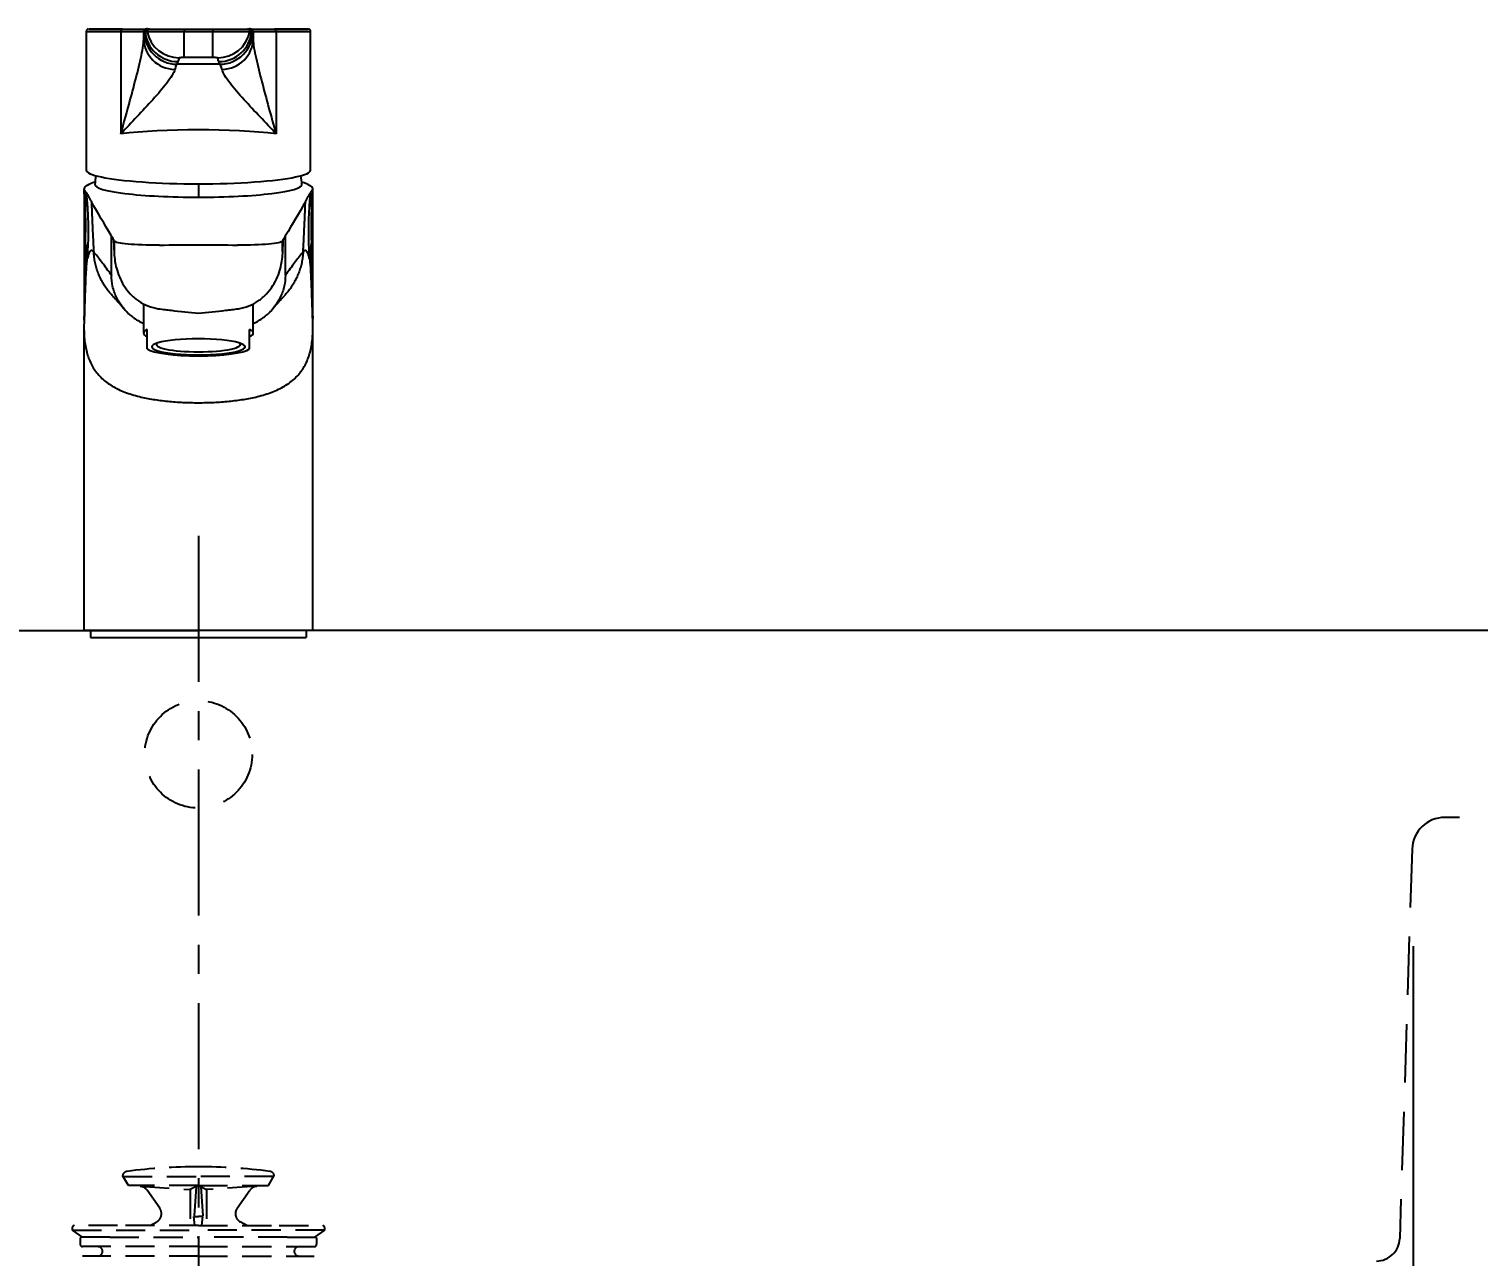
# Model space of a CAD drawing. Extents: x 0 to 3651, y -181 to 2100.
# Drawn here: x 685.4 to 995.7, y 680.2 to 942.9 of the extents above; entities that cross this region are included whole.
import ezdxf

# ---------------------------------------------------------------- set-up
doc = ezdxf.new("R2010")
doc.units = 0
doc.header["$LTSCALE"] = 25
doc.header["$MEASUREMENT"] = 0
doc.linetypes.add('CENTER', pattern=[2, 1.25, -0.25, 0.25, -0.25])
doc.linetypes.add('HIDDEN', pattern=[0.375, 0.25, -0.125])
doc.layers.get('0').update_dxf_attribs({"linetype": 'CONTINUOUS'})
doc.layers.get('DEFPOINTS').update_dxf_attribs({"linetype": 'CONTINUOUS'})
for name, color, linetype in [('1', 1, 'CONTINUOUS'), ('2', 2, 'CONTINUOUS'), ('3', 3, 'CONTINUOUS'), ('5', 5, 'CONTINUOUS')]:
    doc.layers.add(name, color=color, linetype=linetype)
doc.styles.get("Standard").update_dxf_attribs({"font": 'NanumGothic.ttf'})
doc.dimstyles.get("Standard").update_dxf_attribs({"dimtxt": 2.5, "dimasz": 2, "dimexe": 2, "dimexo": 1, "dimgap": 1.5, "dimtad": 1, "dimdec": 0, "dimlfac": 10, "dimrnd": 0.5, "dimzin": 0, "dimdsep": 46, "dimtxsty": 'Standard', "dimcen": 0, "dimclrt": 2, "dimadec": 0, "dimazin": 0, "dimtfac": 1, "dimtdec": 0, "dimtmove": 0, "dimatfit": 3, "dimfxl": 1, "dimtolj": 1, "dimtzin": 0, "dimarcsym": 0})

# ---------------------------------------------------------------- blocks, each defined once
blk = doc.blocks.new('*D10')
at = {"layer": '3', "color": 3, "lineweight": -2, "transparency": 16777216}
for p, q in [((461.62, 746.56), (461.62, 188.65)), ((981.62, 746.56), (981.62, 188.65)), ((477.62, 196.65), (965.62, 196.65))]:
    blk.add_line(p, q, dxfattribs=at)
at = {"layer": '3', "color": 3, "transparency": 16777216}
for points in [[(477.62, 199.31), (477.62, 193.98), (461.62, 196.65)], [(965.62, 199.31), (965.62, 193.98), (981.62, 196.65)]]:
    blk.add_solid(points, dxfattribs=at)
at = {"layer": 'DEFPOINTS', "color": 0, "transparency": 16777216}
for p in [(461.62, 754.56), (981.62, 754.56), (981.62, 196.65)]:
    blk.add_point(p, dxfattribs=at)
at = {"layer": '3', "color": 2, "transparency": 16777216, "insert": (721.62, 219.89), "char_height": 28, "attachment_point": 5}
blk.add_mtext('\\A1;520', dxfattribs=at)
blk = doc.blocks.new('*D18')
at = {"layer": '1', "color": 3, "lineweight": -2, "transparency": 16777216}
for p, q in [((1023.48, 814.11), (1206.97, 814.11)), ((1198.97, 798.11), (1198.97, 701.74)), ((1198.97, 580.11), (1198.97, 657.74)), ((903.27, 564.11), (1206.97, 564.11))]:
    blk.add_line(p, q, dxfattribs=at)
at = {"layer": '1', "color": 3, "transparency": 16777216}
for points in [[(1196.3, 798.11), (1201.63, 798.11), (1198.97, 814.11)], [(1196.3, 580.11), (1201.63, 580.11), (1198.97, 564.11)]]:
    blk.add_solid(points, dxfattribs=at)
at = {"layer": 'DEFPOINTS', "color": 0, "transparency": 16777216}
for p in [(1015.48, 814.11), (895.27, 564.11), (1198.97, 564.11)]:
    blk.add_point(p, dxfattribs=at)
at = {"layer": '1', "color": 2, "transparency": 16777216, "insert": (1198.97, 679.74), "char_height": 28, "attachment_point": 5}
blk.add_mtext('\\A1;250', dxfattribs=at)
blk = doc.blocks.new('*D19')
at = {"layer": '1', "color": 3, "lineweight": -2, "transparency": 16777216}
for p, q in [((1031.48, 814.11), (1274.85, 814.11)), ((1266.85, 798.11), (1266.85, 643.75)), ((1266.85, 520.11), (1266.85, 599.75)), ((754.39, 504.11), (1274.85, 504.11))]:
    blk.add_line(p, q, dxfattribs=at)
at = {"layer": '1', "color": 3, "transparency": 16777216}
for points in [[(1264.19, 798.11), (1269.52, 798.11), (1266.85, 814.11)], [(1264.19, 520.11), (1269.52, 520.11), (1266.85, 504.11)]]:
    blk.add_solid(points, dxfattribs=at)
at = {"layer": 'DEFPOINTS', "color": 0, "transparency": 16777216}
for p in [(1023.48, 814.11), (746.39, 504.11, 9.25), (1266.85, 504.11)]:
    blk.add_point(p, dxfattribs=at)
at = {"layer": '1', "color": 2, "transparency": 16777216, "insert": (1266.85, 621.75), "char_height": 28, "attachment_point": 5}
blk.add_mtext('\\A1;310', dxfattribs=at)

msp = doc.modelspace()

# ---------------------------------------------------------------- linework, layer by layer
at = {"ltscale": 0.5}
for p, q in [((746.12, 814.11), (697.12, 814.11)), ((698.55, 814.11), (698.55, 812.63)), ((744.69, 814.11), (698.55, 814.11)), ((744.69, 814.11), (744.69, 812.63))]:
    msp.add_line(p, q, dxfattribs=at)
at = {"color": 7, "linetype": 'HIDDEN'}
msp.add_line((704.13, 814.11), (704.13, 814.11), dxfattribs=at)
at = {"layer": '1', "color": 7, "linetype": 'Continuous'}
for p, q in [((697.62, 942.41), (697.62, 912.69)), ((705, 942.37), (705, 920.46)), ((709.91, 942.41), (709.91, 940.73)), ((710.02, 942.41), (709.91, 942.41)), ((710, 942.36), (710.02, 942.41)), ((710.41, 942.91), (710.52, 942.91)), ((718.53, 942.91), (718.53, 942.31)), ((718.53, 942.91), (724.71, 942.91)), ((718.53, 936.78), (718.53, 942.31)), ((724.71, 942.31), (718.53, 942.31)), ((724.71, 942.91), (724.71, 942.31)), ((724.71, 936.78), (724.71, 942.31)), ((732.71, 942.91), (732.82, 942.91)), ((733.21, 942.41), (733.23, 942.36)), ((733.32, 942.41), (733.21, 942.41)), ((733.32, 942.41), (733.32, 940.73)), ((738.24, 942.37), (738.24, 920.46)), ((745.62, 912.69), (745.62, 942.41)), ((717.21, 935.92), (717, 935.37)), ((724.71, 936.78), (718.53, 936.78)), ((726.23, 935.37), (726.02, 935.92)), ((721.62, 909.77), (721.62, 906.9)), ((709.87, 884.05), (709.87, 877.81)), ((733.37, 877.81), (733.37, 884.05)), ((710.67, 874.41), (710.67, 878.55)), ((732.57, 874.41), (732.57, 878.55)), ((712.62, 875.62), (712.62, 875.36)), ((730.62, 875.36), (730.62, 875.62)), ((698.55, 812.63), (744.69, 812.63))]:
    msp.add_line(p, q, dxfattribs=at)
at = {"layer": '1', "color": 1, "linetype": 'CENTER'}
msp.add_line((721.62, 834.36), (721.62, 658.86), dxfattribs=at)
at = {"layer": '1', "color": 7, "linetype": 'Continuous'}
for start, end in [(171.3783, 176.2682), (3.7318, 8.6217)]:
    msp.add_arc((721.62, 908.18), 22.2, start, end, dxfattribs=at)
for centre, major_axis, ratio, start_param, end_param in [((721.62, 942.91), (-23.5, 0), 0.000022, 5.477402, 7.374729), ((721.62, 942.41), (-24, 0), 0.002517, 6.283167, 7.088969), ((705.34, 942.41), (0, -0.5), 0.695239, 3.141562, 4.800401), ((693.91, 942.41), (-16, 0), 0.003831, 2.335809, 3.130132), ((693.91, 942.91), (-16.5, 0), 0.000022, 2.335809, 3.130132), ((710.41, 942.41), (0.001, -0.5), 0.999935, 3.139694, 4.711835), ((716.91, 940.74), (7, -0.19), 0.930294, 3.172608, 4.68701), ((717, 942.37), (6.54, -2.49), 0.999493, 3.506988, 5.07605), ((710.52, 942.41), (0.001, -0.5), 0.999935, 3.139694, 4.711835), ((717.02, 942.41), (-7.43, 0.17), 0.062803, 0.343078, 0.420223), ((710.73, 942.41), (0.001, -0.5), 0.999907, 3.14003, 4.789267), ((717.21, 942.92), (6.54, -2.49), 0.999493, 3.584134, 5.07605), ((717.02, 942.91), (-6.96, 0), 0.00065, 5.840394, 5.91754), ((711.11, 942.41), (0.001, -0.5), 0.999901, 3.140073, 4.916903), ((717.48, 943.74), (6.77, -1.78), 0.999527, 3.604908, 4.96927), ((725.76, 943.74), (-6.77, -1.78), 0.999527, 1.313915, 2.678277), ((726.02, 942.92), (-6.54, -2.49), 0.999493, 1.207135, 2.699051), ((726.23, 942.37), (-6.54, -2.49), 0.999493, 1.207135, 2.776197), ((726.32, 940.74), (-7, -0.19), 0.930294, 1.596175, 3.110577), ((732.12, 942.41), (0.001, 0.5), 0.999901, 4.507873, 6.284703), ((721.62, 942.91), (-23.5, 0), 0.000022, 2.038834, 3.947376), ((732.5, 942.41), (0.001, 0.5), 0.999907, 4.63551, 6.284747), ((726.22, 942.91), (-6.96, 0), 0.00065, 3.507238, 3.584383), ((732.71, 942.41), (0.001, 0.5), 0.999935, 4.712943, 6.285084), ((732.82, 942.41), (0.001, 0.5), 0.999935, 4.712943, 6.285084), ((749.32, 942.91), (-16.5, 0), 0.000022, 0.011461, 0.805783), ((726.22, 942.41), (-7.43, -0.17), 0.062803, 2.721369, 2.798515), ((749.32, 942.41), (-16, 0), 0.003831, 0.011461, 0.805783), ((737.89, 942.41), (0, -0.5), 0.695239, 1.482784, 3.141623), ((721.62, 942.41), (-24, 0), 0.002517, 2.335809, 3.141611), ((721.62, 934.18), (-40, 0), 0.030099, 4.596742, 4.828036), ((721.62, 918.18), (-24, 0), 0.131412, 3.947376, 5.477402), ((721.62, 912.69), (-24, 0), 0.121869, 0, 3.141593), ((721.62, 909.6), (-22.15, 0), 0.121869, 6.275282, 7.853982), ((721.62, 909.6), (22.15, 0), 0.121869, 4.712389, 6.291088), ((721.62, 877.81), (-11.75, 0), 0.173648, 5.912046, 6.654324), ((721.62, 877.81), (-11.75, 0), 0.173648, 2.770454, 3.512732), ((721.62, 874.86), (-10, 0), 0.173648, 4.712389, 7.853982), ((721.62, 875.36), (-9, 0), 0.173648, 6.076086, 7.853982), ((721.62, 874.86), (10, 0), 0.173648, 4.712389, 7.853982), ((721.62, 875.36), (9, 0), 0.173648, 4.712389, 6.490285), ((721.62, 874.86), (-11.25, 0), 0.173648, 0.231456, 1.570796), ((721.62, 874.86), (11.25, 0), 0.173648, 4.712389, 6.051729)]:
    msp.add_ellipse(centre, major_axis=major_axis, ratio=ratio, start_param=start_param, end_param=end_param, dxfattribs=at)
for points, knots in [([(697.97, 942.89), (697.94, 942.88), (697.88, 942.85), (697.76, 942.78), (697.66, 942.64), (697.61, 942.5), (697.62, 942.42), (697.62, 942.4)], [0, 0, 0, 0, 0.124593, 0.330708, 0.627587, 0.907043, 1, 1, 1, 1]), ([(705, 920.46), (706.09, 924.25), (707.12, 928.07), (708.5, 933.36), (708.93, 935.07), (709.63, 938.21), (709.89, 939.62), (709.91, 940.73)], [0, 0, 0, 0, 0.5, 0.5, 0.75, 0.75, 1, 1, 1, 1]), ([(710.62, 942.31), (710.55, 942.32), (710.48, 942.33), (710.35, 942.35), (710.29, 942.36), (710.23, 942.37)], [0, 0, 0, 0, 0.528779, 0.528779, 1, 1, 1, 1]), ([(718.53, 942.31), (716.45, 942.31), (714.42, 942.31), (711.52, 942.31), (710.65, 942.31), (710.62, 942.31)], [0, 0, 0, 0, 0.5, 0.5, 1, 1, 1, 1]), ([(710.73, 942.91), (710.79, 942.91), (710.85, 942.91), (710.98, 942.91), (711.05, 942.91), (711.11, 942.91)], [0, 0, 0, 0, 0.471221, 0.471221, 1, 1, 1, 1]), ([(711.11, 942.91), (711.14, 942.91), (711.95, 942.91), (714.67, 942.91), (716.58, 942.91), (718.53, 942.91)], [0, 0, 0, 0, 0.5, 0.5, 1, 1, 1, 1]), ([(724.71, 942.91), (726.66, 942.91), (728.56, 942.91), (731.28, 942.91), (732.09, 942.91), (732.12, 942.91)], [0, 0, 0, 0, 0.5, 0.5, 1, 1, 1, 1]), ([(732.61, 942.31), (732.58, 942.31), (731.72, 942.31), (728.82, 942.31), (726.78, 942.31), (724.71, 942.31)], [0, 0, 0, 0, 0.5, 0.5, 1, 1, 1, 1]), ([(732.12, 942.91), (732.18, 942.91), (732.24, 942.91), (732.37, 942.91), (732.43, 942.91), (732.5, 942.91)], [0, 0, 0, 0, 0.471221, 0.471221, 1, 1, 1, 1]), ([(733, 942.37), (732.93, 942.36), (732.86, 942.35), (732.73, 942.33), (732.67, 942.32), (732.61, 942.31)], [0, 0, 0, 0, 0.528779, 0.528779, 1, 1, 1, 1]), ([(733.32, 940.73), (733.34, 939.62), (733.6, 938.21), (734.3, 935.07), (734.74, 933.36), (736.11, 928.07), (737.14, 924.25), (738.24, 920.46)], [0, 0, 0, 0, 0.25, 0.25, 0.5, 0.5, 1, 1, 1, 1]), ([(745.61, 942.41), (745.61, 942.44), (745.61, 942.53), (745.56, 942.66), (745.47, 942.77), (745.38, 942.84), (745.31, 942.87), (745.26, 942.89), (745.25, 942.89)], [0, 0, 0, 0, 0.153365, 0.406483, 0.611954, 0.785582, 0.930364, 1, 1, 1, 1]), ([(717.48, 936.75), (717.44, 936.61), (717.4, 936.47), (717.31, 936.19), (717.26, 936.06), (717.21, 935.92)], [0, 0, 0, 0, 0.507283, 0.507283, 1, 1, 1, 1]), ([(718.53, 936.78), (718.51, 936.78), (718.5, 936.78), (718.37, 936.78), (718.26, 936.78), (718.05, 936.78), (717.95, 936.77), (717.78, 936.77), (717.7, 936.77), (717.58, 936.76), (717.53, 936.76), (717.49, 936.75), (717.48, 936.75), (717.48, 936.75)], [0, 0, 0, 0, 0.026091, 0.026091, 0.225145, 0.225145, 0.424804, 0.424804, 0.632121, 0.632121, 0.850642, 0.850642, 1, 1, 1, 1]), ([(725.76, 936.75), (725.76, 936.75), (725.74, 936.75), (725.66, 936.76), (725.59, 936.76), (725.43, 936.77), (725.34, 936.77), (725.12, 936.78), (725.01, 936.78), (724.83, 936.78), (724.77, 936.78), (724.71, 936.78)], [0, 0, 0, 0, 0.216994, 0.216994, 0.450628, 0.450628, 0.677029, 0.677029, 0.891233, 0.891233, 1, 1, 1, 1]), ([(726.02, 935.92), (725.97, 936.06), (725.92, 936.2), (725.83, 936.48), (725.79, 936.61), (725.76, 936.75)], [0, 0, 0, 0, 0.507283, 0.507283, 1, 1, 1, 1]), ([(716.56, 934.24), (716.37, 933.48), (715.72, 932.45), (713.99, 930.18), (712.94, 928.98), (709.64, 925.34), (707.21, 922.88), (705, 920.46)], [0, 0, 0, 0, 0.25, 0.25, 0.5, 0.5, 1, 1, 1, 1]), ([(738.24, 920.46), (736.02, 922.88), (733.6, 925.34), (730.29, 928.98), (729.24, 930.18), (727.52, 932.45), (726.86, 933.48), (726.68, 934.24)], [0, 0, 0, 0, 0.5, 0.5, 0.75, 0.75, 1, 1, 1, 1])]:
    msp.add_open_spline(points, degree=3, knots=knots, dxfattribs=at)
for points in [[(709.91, 940.73), (709.94, 941.73), (709.97, 942.28), (710, 942.36)], [(733.23, 942.36), (733.26, 942.28), (733.29, 941.73), (733.32, 940.73)], [(717, 935.37), (716.87, 935.31), (716.73, 934.93), (716.56, 934.24)], [(726.68, 934.24), (726.5, 934.93), (726.36, 935.31), (726.23, 935.37)]]:
    msp.add_open_spline(points, degree=3, dxfattribs=at)
at = {"layer": '2', "color": 7, "linetype": 'HIDDEN', "ltscale": 2}
for p, q in [((1010.28, 774.11), (988.41, 774.11)), ((981.41, 767.32), (978.76, 683.96))]:
    msp.add_line(p, q, dxfattribs=at)
msp.add_circle((721.62, 787.61), 11.5, dxfattribs=at)
for centre, radius, start, end in [((988.41, 767.11), 7, 90, 178.2816), ((973.76, 684.11), 5, 270, 358.2816)]:
    msp.add_arc(centre, radius, start, end, dxfattribs=at)
at = {"layer": '3', "color": 7}
for p in [(435.75, 814.11), (1007.48, 814.11)]:
    msp.add_line(p, (721.62, 814.11), dxfattribs=at)
at = {"layer": '3', "linetype": 'HIDDEN'}
for p, q in [((706.62, 695.3, 9.25), (705.39, 697.43, 9.25)), ((705.5, 697.23, 9.25), (721.62, 697.23, 9.25)), ((721.62, 695.3, 9.25), (706.62, 695.3, 9.25)), ((721.62, 695.3, 9.25), (719.87, 694.41, 9.25)), ((737.73, 697.23, 9.25), (721.62, 697.23, 9.25)), ((721.62, 695.3, 9.25), (723.37, 694.41, 9.25)), ((721.62, 695.3, 9.25), (736.62, 695.3, 9.25)), ((736.62, 695.3, 9.25), (737.85, 697.43, 9.25)), ((709.13, 695.12, 9.25), (719.87, 694.41, 9.25)), ((713.34, 690.42, 9.25), (710.62, 694.27, 9.25)), ((719.87, 694.41, 9.25), (719.87, 686.7, 9.25)), ((721.1, 695.04, 9.25), (720.67, 688.63, 9.25)), ((722.13, 695.04, 9.25), (722.57, 688.63, 9.25)), ((734.1, 695.12, 9.25), (723.37, 694.41, 9.25)), ((723.37, 694.41, 9.25), (723.37, 686.7, 9.25)), ((729.89, 690.42, 9.25), (732.61, 694.27, 9.25)), ((694.62, 686.3, 9.25), (694.62, 685.7, 9.25)), ((704.32, 686.7, 9.25), (695.02, 686.7, 9.25)), ((721.62, 686.7, 9.25), (704.32, 686.7, 9.25)), ((711.26, 686.7, 9.25), (712.71, 687.54, 9.25)), ((720.87, 686.7, 9.25), (720.67, 688.65, 9.25)), ((720.67, 688.65, 9.25), (721.62, 688.65, 9.25)), ((722.57, 688.65, 9.25), (721.62, 688.65, 9.25)), ((721.62, 686.7, 9.25), (738.92, 686.7, 9.25)), ((722.36, 686.7, 9.25), (722.57, 688.65, 9.25)), ((731.97, 686.7, 9.25), (730.53, 687.54, 9.25)), ((738.92, 686.7, 9.25), (748.22, 686.7, 9.25)), ((748.62, 686.3, 9.25), (748.62, 685.7, 9.25)), ((694.62, 685.7, 9.25), (696.76, 684.2, 9.25)), ((694.62, 685.7, 9.25), (721.62, 685.7, 9.25)), ((696.31, 684, 9.25), (696.31, 682.7, 9.25)), ((702.62, 684.2, 9.25), (696.51, 684.2, 9.25)), ((702.62, 684.2, 9.25), (721.62, 684.2, 9.25)), ((748.62, 685.7, 9.25), (721.62, 685.7, 9.25)), ((740.62, 684.2, 9.25), (721.62, 684.2, 9.25)), ((740.62, 684.2, 9.25), (746.72, 684.2, 9.25)), ((748.62, 685.7, 9.25), (746.47, 684.2, 9.25)), ((746.92, 684, 9.25), (746.92, 682.7, 9.25)), ((721.62, 682.2, 9.25), (696.81, 682.2, 9.25)), ((721.62, 680.2, 9.25), (696.81, 680.2, 9.25)), ((721.62, 682.2, 9.25), (746.42, 682.2, 9.25)), ((721.62, 680.2, 9.25), (746.42, 680.2, 9.25))]:
    msp.add_line(p, q, dxfattribs=at)
for centre, radius, start, end in [((721.62, 579.3, 9.25), 120, 90, 97.3204), ((721.62, 579.3, 9.25), 120, 82.6796, 90), ((706.47, 697.23, 9.25), 1.1, 97.3204, 169.4262), ((736.77, 697.23, 9.25), 1.1, 10.5738, 82.6796), ((708.99, 693.12, 9.25), 2, 35.2023, 86.2618), ((734.24, 693.12, 9.25), 2, 93.7382, 144.7977), ((711.71, 689.27, 9.25), 2, 300, 35.2023), ((731.53, 689.27, 9.25), 2, 144.7977, 240), ((695.02, 686.3, 9.25), 0.4, 90, 180), ((748.22, 686.3, 9.25), 0.4, 0, 90), ((696.51, 684, 9.25), 0.2, 90, 180), ((746.72, 684, 9.25), 0.2, 0, 90), ((696.81, 682.7, 9.25), 0.5, 180, 270), ((700.12, 681.2, 9.25), 1, 270, 90), ((743.12, 681.2, 9.25), 1, 90, 270), ((746.42, 682.7, 9.25), 0.5, 270, 0)]:
    msp.add_arc(centre, radius, start, end, dxfattribs=at)
at = {"layer": '5', "color": 7, "linetype": 'Continuous'}
for p, q in [((697.13, 907.58), (697.13, 881.43)), ((746.11, 881.43), (746.11, 907.58)), ((697.12, 878.96), (697.12, 814.11)), ((746.12, 814.11), (746.12, 878.96))]:
    msp.add_line(p, q, dxfattribs=at)
for centre, major_axis, ratio, start_param, end_param in [((721.62, 572.58), (-275.14, 605.09), 0.19969, 5.188366, 5.202485), ((721.62, 572.58), (-275.14, -605.09), 0.199691, 4.222292, 4.236411), ((727.54, 466.1), (-308.86, 729.11), 0.215241, 5.251623, 5.252138), ((721.86, 576.91), (-273.6, -599.9), 0.198909, 4.241, 4.241598)]:
    msp.add_ellipse(centre, major_axis=major_axis, ratio=ratio, start_param=start_param, end_param=end_param, dxfattribs=at)
for points, knots in [([(699.53, 910.15), (699.5, 910.14), (698.77, 909.9), (697.65, 909.42), (697.08, 908.88), (697.12, 908.55), (697.21, 908.41), (697.29, 908.32), (697.44, 908.11), (697.56, 907.93), (697.65, 907.8)], [0, 0, 0, 0, 0.00964, 0.277538, 0.544008, 0.678609, 0.71237, 0.746136, 0.813663, 1, 1, 1, 1]), ([(745.58, 907.8), (745.67, 907.93), (745.79, 908.11), (745.94, 908.32), (746.02, 908.41), (746.12, 908.55), (746.15, 908.88), (745.58, 909.42), (744.46, 909.9), (743.73, 910.14), (743.7, 910.15)], [0, 0, 0, 0, 0.186337, 0.253864, 0.28763, 0.321391, 0.455992, 0.722462, 0.99036, 1, 1, 1, 1]), ([(697.16, 907.74), (697.14, 907.69), (697.13, 907.63), (697.13, 907.49), (697.15, 907.42), (697.21, 907.34), (697.21, 907.33), (697.23, 907.31), (697.23, 907.33), (697.26, 907.07), (697.27, 906.67), (697.31, 905.59), (697.34, 904.81), (697.37, 904.05)], [0, 0, 0, 0, 0.26691, 0.26691, 0.633455, 0.633455, 0.679273, 0.679273, 0.725091, 0.725091, 0.816728, 0.816728, 1, 1, 1, 1]), ([(697.83, 893.68), (697.87, 894.17), (697.92, 894.73), (697.99, 895.89), (698.02, 896.51), (698.08, 898.34), (698.09, 899.56), (698.06, 902.01), (698.02, 903.25), (697.88, 905.61), (697.78, 906.73), (697.65, 907.8)], [0, 0, 0, 0, 0.125, 0.125, 0.25, 0.25, 0.5, 0.5, 0.75, 0.75, 1, 1, 1, 1]), ([(697.65, 907.8), (697.69, 907.74), (697.85, 907.49), (698.04, 907.14), (698.24, 906.75), (698.44, 906.36), (698.6, 906.07), (698.71, 905.88)], [0, 0, 0, 0, 0.093675, 0.395779, 0.546834, 0.69789, 1, 1, 1, 1]), ([(744.52, 905.88), (744.63, 906.07), (744.79, 906.36), (744.99, 906.75), (745.19, 907.14), (745.39, 907.49), (745.54, 907.74), (745.58, 907.8)], [0, 0, 0, 0, 0.30211, 0.453166, 0.604221, 0.906325, 1, 1, 1, 1]), ([(745.58, 907.8), (745.46, 906.73), (745.36, 905.61), (745.22, 903.25), (745.17, 902.01), (745.14, 899.56), (745.15, 898.34), (745.22, 896.51), (745.24, 895.89), (745.32, 894.73), (745.36, 894.17), (745.4, 893.68)], [0, 0, 0, 0, 0.25, 0.25, 0.5, 0.5, 0.75, 0.75, 0.875, 0.875, 1, 1, 1, 1]), ([(745.86, 904.05), (745.89, 904.81), (745.92, 905.59), (745.96, 906.67), (745.98, 907.07), (746, 907.33), (746.01, 907.31), (746.02, 907.33), (746.03, 907.34), (746.08, 907.42), (746.1, 907.49), (746.11, 907.63), (746.1, 907.69), (746.07, 907.74)], [0, 0, 0, 0, 0.183306, 0.183306, 0.274959, 0.274959, 0.320786, 0.320786, 0.366613, 0.366613, 0.733225, 0.733225, 1, 1, 1, 1]), ([(697.37, 904.05), (697.39, 903.5), (697.4, 902.93), (697.42, 901.81), (697.43, 901.25), (697.43, 899.59), (697.39, 898.53), (697.37, 897.46)], [0, 0, 0, 0, 0.25, 0.25, 0.5, 0.5, 1, 1, 1, 1]), ([(745.86, 897.46), (745.84, 898.53), (745.81, 899.59), (745.81, 901.25), (745.81, 901.81), (745.83, 902.93), (745.84, 903.5), (745.86, 904.05)], [0, 0, 0, 0, 0.5, 0.5, 0.75, 0.75, 1, 1, 1, 1]), ([(697.37, 897.46), (697.33, 895.81), (697.31, 894.14), (697.29, 890.78), (697.28, 889.08), (697.26, 885.71), (697.25, 884.01), (697.21, 881.99), (697.2, 881.58), (697.18, 881.11), (697.16, 880.98), (697.14, 880.94), (697.14, 881.01), (697.13, 881.19), (697.13, 881.3), (697.13, 881.42)], [0, 0, 0, 0, 0.276133, 0.276133, 0.552265, 0.552265, 0.828398, 0.828398, 0.897431, 0.897431, 0.931947, 0.931947, 0.966464, 0.966464, 1, 1, 1, 1]), ([(702.95, 898.67), (702.94, 897.94), (702.94, 896.45), (702.95, 894.6), (702.95, 893.15), (702.96, 892.09), (702.97, 891.23), (702.97, 890.64), (702.97, 890.36), (702.98, 890.25), (702.98, 890.21)], [0, 0, 0, 0, 0.254674, 0.509348, 0.636685, 0.764022, 0.891359, 0.955028, 0.986862, 1, 1, 1, 1]), ([(713.25, 896.65), (710.66, 896.63), (708.29, 896.68), (704.82, 896.98), (703.8, 897.22), (703.62, 897.52)], [0, 0, 0, 0, 0.5, 0.5, 1, 1, 1, 1]), ([(739.62, 897.52), (739.44, 897.22), (738.41, 896.98), (734.94, 896.68), (732.57, 896.63), (729.99, 896.65)], [0, 0, 0, 0, 0.5, 0.5, 1, 1, 1, 1]), ([(740.26, 890.21), (740.26, 890.25), (740.26, 890.36), (740.26, 890.64), (740.27, 891.23), (740.27, 892.09), (740.28, 893.15), (740.29, 894.6), (740.29, 896.45), (740.29, 897.94), (740.29, 898.67)], [0, 0, 0, 0, 0.013138, 0.044972, 0.108641, 0.235978, 0.363315, 0.490652, 0.745326, 1, 1, 1, 1]), ([(746.11, 881.41), (746.11, 881.29), (746.1, 881.19), (746.1, 881.01), (746.09, 880.94), (746.07, 880.98), (746.06, 881.11), (746.03, 881.58), (746.02, 881.99), (745.98, 884.01), (745.97, 885.71), (745.95, 889.08), (745.95, 890.78), (745.92, 894.14), (745.9, 895.81), (745.86, 897.46)], [0, 0, 0, 0, 0.03307, 0.03307, 0.067603, 0.067603, 0.102136, 0.102136, 0.171203, 0.171203, 0.447468, 0.447468, 0.723734, 0.723734, 1, 1, 1, 1]), ([(699.2, 895.19), (699.18, 895.21), (699.15, 895.24), (699.1, 895.29), (699.05, 895.34), (698.99, 895.38), (698.93, 895.42), (698.86, 895.45), (698.8, 895.47), (698.74, 895.47), (698.7, 895.47), (698.65, 895.45), (698.58, 895.43), (698.5, 895.37), (698.39, 895.26), (698.3, 895.13), (698.23, 894.99), (698.16, 894.84), (698.08, 894.63), (697.98, 894.31), (697.9, 893.99), (697.85, 893.76), (697.83, 893.68)], [0, 0, 0, 0, 0.060401, 0.120802, 0.181203, 0.241604, 0.302005, 0.362406, 0.422807, 0.453008, 0.483208, 0.513409, 0.543609, 0.60401, 0.664411, 0.724813, 0.755013, 0.785214, 0.845615, 0.906016, 0.966417, 1, 1, 1, 1]), ([(703.26, 885.75), (703.23, 885.77), (702.94, 886.08), (702.42, 886.69), (701.75, 887.61), (701.14, 888.58), (700.61, 889.59), (700.16, 890.64), (699.79, 891.73), (699.49, 892.85), (699.29, 894.01), (699.22, 894.79), (699.2, 895.19)], [0, 0, 0, 0, 0.010255, 0.120227, 0.230198, 0.34017, 0.450142, 0.560113, 0.670085, 0.780057, 0.890028, 1, 1, 1, 1]), ([(702.98, 890.21), (702.86, 890.37), (702.75, 890.52), (702.03, 891.53), (701.42, 892.36), (700.27, 893.87), (699.73, 894.55), (699.2, 895.19)], [0, 0, 0, 0, 0.086716, 0.086716, 0.566384, 0.566384, 1, 1, 1, 1]), ([(703.58, 894.89), (703.62, 894.34), (703.7, 893.28), (704.06, 891.58), (704.66, 889.79), (705.63, 887.92), (707, 886.13), (708.74, 884.64), (710.78, 883.51), (712.28, 883.19), (713.03, 883.03)], [0, 0, 0, 0, 0.106284, 0.203491, 0.325123, 0.455595, 0.589498, 0.729867, 0.863728, 1, 1, 1, 1]), ([(730.2, 883.03), (730.96, 883.19), (732.45, 883.51), (734.49, 884.64), (736.23, 886.13), (737.6, 887.92), (738.58, 889.79), (739.18, 891.58), (739.53, 893.28), (739.61, 894.34), (739.66, 894.89)], [0, 0, 0, 0, 0.136272, 0.270133, 0.410502, 0.544405, 0.674877, 0.796509, 0.893716, 1, 1, 1, 1]), ([(744.04, 895.19), (744.02, 894.79), (743.94, 894.01), (743.74, 892.85), (743.45, 891.73), (743.07, 890.64), (742.62, 889.59), (742.09, 888.58), (741.49, 887.61), (740.81, 886.69), (740.29, 886.08), (740, 885.77), (739.98, 885.75)], [0, 0, 0, 0, 0.109972, 0.219943, 0.329915, 0.439887, 0.549858, 0.65983, 0.769802, 0.879773, 0.989745, 1, 1, 1, 1]), ([(744.04, 895.19), (743.5, 894.55), (742.97, 893.87), (741.82, 892.36), (741.21, 891.53), (740.48, 890.52), (740.37, 890.37), (740.26, 890.21)], [0, 0, 0, 0, 0.433616, 0.433616, 0.913284, 0.913284, 1, 1, 1, 1]), ([(745.4, 893.68), (745.38, 893.76), (745.33, 893.99), (745.25, 894.31), (745.15, 894.63), (745.07, 894.84), (745, 894.99), (744.93, 895.13), (744.84, 895.26), (744.74, 895.37), (744.65, 895.43), (744.58, 895.45), (744.54, 895.47), (744.49, 895.47), (744.43, 895.47), (744.37, 895.45), (744.3, 895.42), (744.24, 895.38), (744.18, 895.34), (744.13, 895.29), (744.09, 895.24), (744.05, 895.21), (744.04, 895.19)], [0, 0, 0, 0, 0.033583, 0.093984, 0.154385, 0.214786, 0.244987, 0.275187, 0.335589, 0.39599, 0.456391, 0.486591, 0.516792, 0.546992, 0.577193, 0.637594, 0.697995, 0.758396, 0.818797, 0.879198, 0.939599, 1, 1, 1, 1]), ([(697.12, 880.99), (697.12, 880.88), (697.12, 880.78), (697.13, 880.53), (697.15, 880.5), (697.2, 880.92), (697.22, 881.27), (697.27, 882.31), (697.29, 883.06), (697.35, 884.56), (697.38, 885.31), (697.46, 887.54), (697.51, 889.02), (697.61, 891.04), (697.65, 891.69), (697.73, 892.8), (697.78, 893.26), (697.83, 893.68)], [0, 0, 0, 0, 0.033629, 0.033629, 0.102655, 0.102655, 0.171682, 0.171682, 0.309735, 0.309735, 0.447788, 0.447788, 0.723894, 0.723894, 0.861947, 0.861947, 1, 1, 1, 1]), ([(745.4, 893.68), (745.45, 893.26), (745.5, 892.8), (745.59, 891.69), (745.62, 891.04), (745.72, 889.02), (745.77, 887.54), (745.86, 885.31), (745.88, 884.56), (745.94, 883.06), (745.97, 882.31), (746.02, 881.27), (746.04, 880.92), (746.08, 880.5), (746.1, 880.53), (746.11, 880.78), (746.11, 880.88), (746.11, 880.99)], [0, 0, 0, 0, 0.13799, 0.13799, 0.275979, 0.275979, 0.551959, 0.551959, 0.689948, 0.689948, 0.827938, 0.827938, 0.896933, 0.896933, 0.965928, 0.965928, 1, 1, 1, 1]), ([(706.27, 882.36), (705.8, 882.83), (704.99, 883.82), (703.93, 885.65), (703.15, 887.78), (703.03, 889.42), (702.98, 890.21)], [0, 0, 0, 0, 0.230606, 0.436996, 0.72511, 1, 1, 1, 1]), ([(740.26, 890.21), (740.2, 889.42), (740.08, 887.78), (739.3, 885.65), (738.22, 883.78), (737.36, 882.75), (736.84, 882.24), (736.84, 882.23)], [0, 0, 0, 0, 0.269581, 0.552132, 0.754536, 0.996266, 1, 1, 1, 1]), ([(705.76, 882.91), (705.88, 882.78), (706.15, 882.48), (706.7, 881.93), (707.45, 881.29), (708.43, 880.61), (709.29, 880.13), (709.82, 879.9), (709.9, 879.86)], [0, 0, 0, 0, 0.129188, 0.285112, 0.471145, 0.690724, 0.94843, 1, 1, 1, 1]), ([(713.03, 883.03), (713.51, 882.96), (714.4, 882.83), (715.29, 882.73), (715.7, 882.69), (715.72, 882.69), (715.75, 882.68), (715.77, 882.68), (717.72, 882.47), (719.67, 882.27), (721.62, 882.06)], [0, 0, 0, 0, 0.542099, 1, 1, 1, 1.026701, 1.026701, 1.026701, 3.213782, 3.213782, 3.213782, 3.213782]), ([(721.62, 882.06), (723.57, 882.27), (725.51, 882.47), (727.46, 882.68), (727.49, 882.68), (727.51, 882.69), (727.53, 882.69), (727.94, 882.73), (728.83, 882.83), (729.72, 882.96), (730.2, 883.03)], [-2.212541, -2.212541, -2.212541, -2.212541, -0.026598, -0.026598, -0.026598, 0, 0, 0, 0.458114, 1, 1, 1, 1]), ([(733.33, 879.85), (733.55, 879.95), (734.5, 880.42), (735.99, 881.38), (737.03, 882.39), (737.47, 882.91)], [0, 0, 0, 0, 0.128318, 0.584152, 1, 1, 1, 1]), ([(697.12, 878.94), (697.12, 878.61), (697.13, 877.77), (697.21, 876.47), (697.4, 875.06), (697.7, 873.71), (698.1, 872.43), (698.62, 871.23), (699.27, 870.1), (700.05, 869.05), (700.95, 868.09), (701.99, 867.22), (703.16, 866.45), (704.45, 865.75), (705.85, 865.15), (707.37, 864.63), (708.44, 864.33), (708.99, 864.2)], [0, 0, 0, 0, 0.04489, 0.113112, 0.181334, 0.249557, 0.317779, 0.386001, 0.454223, 0.522445, 0.590667, 0.658889, 0.727111, 0.795334, 0.863556, 0.931778, 1, 1, 1, 1]), ([(734.24, 864.2), (734.79, 864.33), (735.87, 864.63), (737.38, 865.15), (738.78, 865.75), (740.07, 866.45), (741.24, 867.22), (742.28, 868.09), (743.19, 869.05), (743.96, 870.1), (744.61, 871.23), (745.13, 872.43), (745.54, 873.71), (745.83, 875.06), (746.02, 876.47), (746.1, 877.8), (746.12, 878.66), (746.12, 879.02)], [0, 0, 0, 0, 0.067969, 0.135939, 0.203908, 0.271878, 0.339847, 0.407816, 0.475786, 0.543755, 0.611725, 0.679694, 0.747664, 0.815633, 0.883602, 0.951572, 1, 1, 1, 1])]:
    msp.add_open_spline(points, degree=3, knots=knots, dxfattribs=at)
for points, degree in [([(697.11, 908.66), (697.1, 907.58)], 1), ([(697.37, 904.05), (697.56, 905.3), (697.65, 906.56), (697.65, 907.8)], 3), ([(745.58, 907.8), (745.58, 906.56), (745.67, 905.3), (745.86, 904.05)], 3), ([(746.11, 907.58), (746.09, 908.12), (746.13, 908.66)], 2), ([(698.71, 905.88), (698.92, 900.31), (699.2, 895.19)], 2), ([(744.04, 895.19), (744.31, 900.31), (744.52, 905.88)], 2), ([(697.83, 893.68), (697.8, 894.93), (697.65, 896.2), (697.37, 897.46)], 3), ([(702.95, 898.67), (703.11, 898.39), (703.27, 898.11), (703.44, 897.83)], 3), ([(703.44, 897.83), (703.51, 896.38), (703.58, 894.89)], 2), ([(703.62, 897.52), (703.61, 896.63), (703.59, 895.75), (703.58, 894.89)], 3), ([(739.66, 894.89), (739.64, 895.75), (739.63, 896.63), (739.62, 897.52)], 3), ([(739.66, 894.89), (739.72, 896.38), (739.79, 897.83)], 2), ([(739.79, 897.83), (739.96, 898.11), (740.12, 898.39), (740.29, 898.67)], 3), ([(745.86, 897.46), (745.58, 896.2), (745.43, 894.93), (745.4, 893.68)], 3), ([(713.25, 896.65), (718.8, 896.72), (724.43, 896.72), (729.99, 896.65)], 3), ([(703.25, 885.74), (704.57, 884.32), (705.77, 882.9)], 2), ([(737.46, 882.9), (738.66, 884.32), (739.98, 885.74)], 2), ([(697.12, 881.43), (697.13, 881.22), (697.12, 881.02)], 2), ([(697.13, 880.85), (697.12, 879)], 1), ([(697.12, 879.03), (697.12, 879), (697.12, 878.97), (697.12, 878.94)], 3), ([(697.13, 881.2), (697.13, 881.15), (697.13, 881.11), (697.13, 881.06)], 3), ([(746.11, 881.02), (746.1, 881.22), (746.11, 881.43)], 2), ([(746.12, 879), (746.11, 880.76)], 1), ([(708.99, 864.2), (709.93, 863.97), (711.89, 863.58), (715.03, 863.18), (718.29, 862.95), (720.51, 862.9), (721.62, 862.9)], 3), ([(721.62, 862.9), (722.73, 862.9), (724.94, 862.95), (728.2, 863.18), (731.34, 863.58), (733.3, 863.97), (734.24, 864.2)], 3)]:
    msp.add_open_spline(points, degree=degree, dxfattribs=at)

# ---------------------------------------------------------------- dimensions: what is measured, and where the dimension line sits
at = {"layer": '1'}
for base, p1, p2, picture, middle in [((1266.85, 504.11), (1023.48, 814.11), (746.39, 504.11, 9.25), '*D19', (1266.85, 621.75)), ((1198.97, 564.11), (1015.48, 814.11), (895.27, 564.11), '*D18', (1198.97, 679.74))]:
    dim = msp.add_linear_dim(base=base, p1=p1, p2=p2, angle=90, dimstyle='Standard', override={"dimscale": 0.8, "dimtxt": 35, "dimasz": 20, "dimexe": 10, "dimexo": 10, "dimgap": 10, "dimtih": 1, "dimtoh": 1, "dimlfac": 1, "dimzin": 8, "dimclrd": 3, "dimclre": 3, "dimarcsym": 1}, dxfattribs=at)
    dim.commit()
    dim.dimension.update_dxf_attribs({"geometry": picture, "text_midpoint": middle, "dimtype": 160})
at = {"layer": '3', "color": 7}
dim = msp.add_linear_dim(base=(981.62, 196.65), p1=(461.62, 754.56), p2=(981.62, 754.56), dimstyle='Standard', override={"dimscale": 0.8, "dimtxt": 35, "dimasz": 20, "dimexe": 10, "dimexo": 10, "dimgap": 10, "dimlfac": 1, "dimzin": 8, "dimclrd": 3, "dimclre": 3}, dxfattribs=at)
dim.commit()
dim.dimension.update_dxf_attribs({"geometry": '*D10', "text_midpoint": (721.62, 196.65), "dimtype": 160})

doc.saveas('drawing.dxf')
